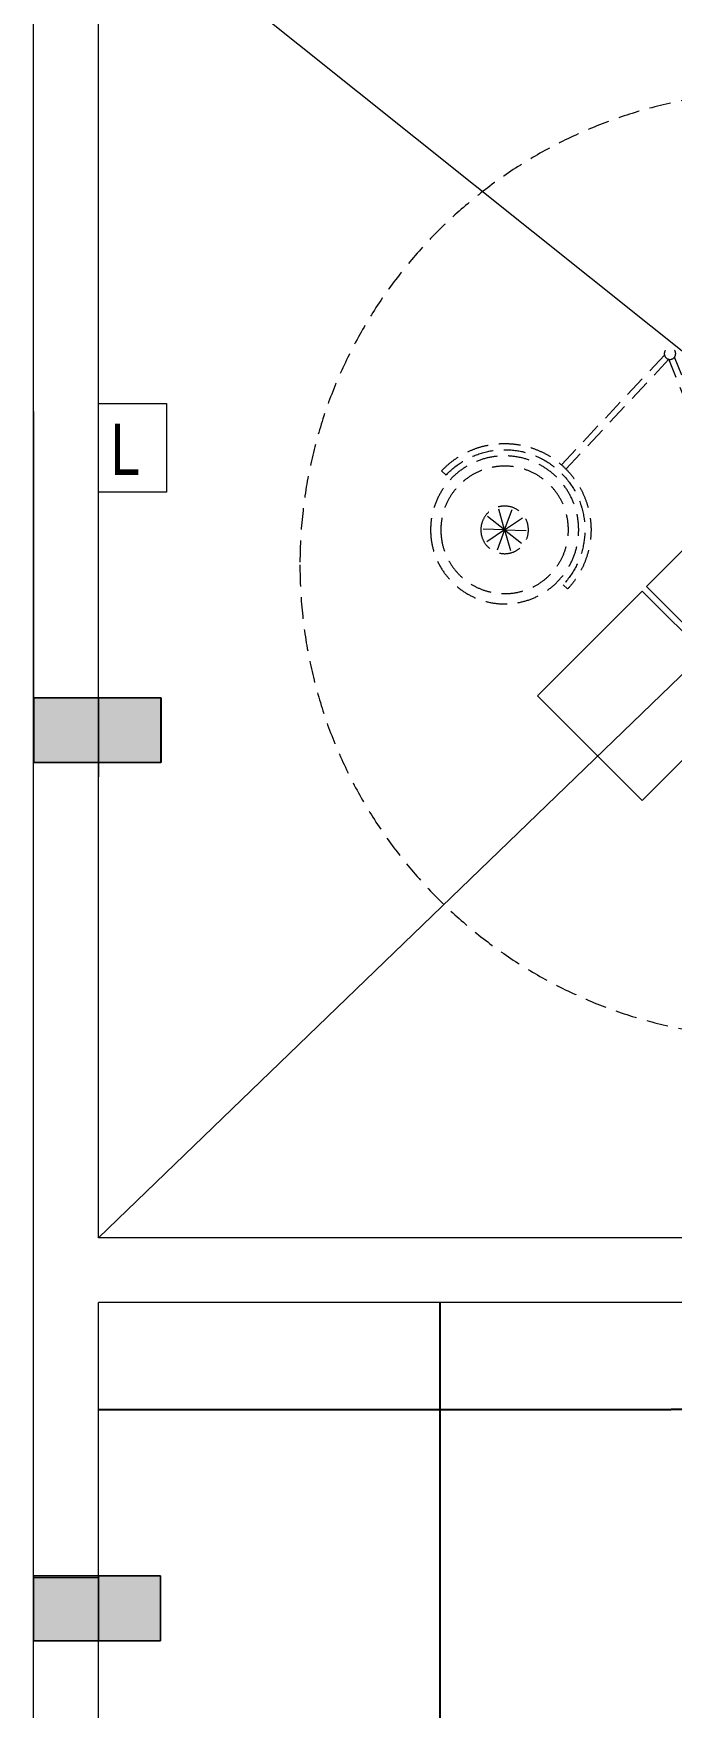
# Model space of a CAD drawing. Header units: metres. Extents: x 191982 to 427160, y -8904 to 80370.
# Drawn here: x 295843 to 298108, y 51294 to 57235 of the extents above; entities that cross this region are included whole.
import ezdxf

# ---------------------------------------------------------------- set-up
doc = ezdxf.new("R2010")
doc.units = ezdxf.units.M
doc.header["$LTSCALE"] = 700
doc.header["$MEASUREMENT"] = 0
doc.header["$PDMODE"] = 32
doc.linetypes.add('ACAD_ISO03W100', pattern=[30, 12, -18])
doc.linetypes.add('HIDDEN2', pattern=[0.1875, 0.125, -0.0625])
doc.layers.get('0').update_dxf_attribs({"lineweight": 9})
doc.layers.get('Defpoints').update_dxf_attribs({"lineweight": 9})
for name, color, linetype, lineweight in [('elevations', 22, 'Continuous', 9), ('EQUIPMENT', 7, 'Continuous', 9), ('fur1', 7, 'Continuous', 9), ('NEW PLANS', 7, 'Continuous', 9)]:
    doc.layers.add(name, color=color, linetype=linetype, lineweight=lineweight)
doc.styles.get("Standard").update_dxf_attribs({"font": 'swisscl.ttf'})
doc.dimstyles.get("Standard").update_dxf_attribs({"dimtxt": 0.23, "dimasz": 0.23, "dimexe": 0.05, "dimexo": 0.05, "dimgap": 0.06, "dimtad": 0, "dimzin": 0, "dimdsep": 46, "dimtxsty": 'Standard', "dimcen": 0, "dimse1": 1, "dimse2": 1, "dimadec": 0, "dimazin": 0, "dimtfac": 1, "dimtofl": 0, "dimtmove": 2, "dimatfit": 0, "dimfxl": 0.18, "dimtolj": 1, "dimtzin": 0, "dimarcsym": 0})

# ---------------------------------------------------------------- blocks, each defined once
blk = doc.blocks.new('*D297')
at = {"layer": 'Defpoints', "color": 0, "transparency": 16777216}
for p in [(300133, 52355.1), (296073, 52284.3), (300133, 52284.3)]:
    blk.add_point(p, dxfattribs=at)
at = {"layer": 'elevations', "color": 0, "lineweight": -2, "transparency": 16777216}
for p, q in [((296073.2, 52355.1), (298102.4, 52355.1)), ((300132.7, 52355.1), (298103.5, 52355.1))]:
    blk.add_line(p, q, dxfattribs=at)
at = {"layer": 'elevations', "color": 0, "transparency": 16777216}
for points in [[(296073.2, 52355.1), (296073.2, 52355), (296073, 52355.1)], [(300132.7, 52355.1), (300132.7, 52355), (300133, 52355.1)]]:
    blk.add_solid(points, dxfattribs=at)
at = {"layer": 'elevations', "color": 0, "transparency": 16777216, "insert": (298103, 52355.1), "char_height": 0.23, "attachment_point": 5}
blk.add_mtext('\\A1;4060.00', dxfattribs=at)
blk = doc.blocks.new('*D265')
at = {"layer": 'Defpoints', "color": 0, "transparency": 16777216}
for p in [(296409.1, 52734.1), (297282.8, 52734.1), (296409.1, 48534.1)]:
    blk.add_point(p, dxfattribs=at)
at = {"layer": 'elevations', "color": 0, "lineweight": -2, "transparency": 16777216}
for p, q in [((297282.8, 52733.9), (297282.8, 50634.6)), ((297282.8, 48534.4), (297282.8, 50633.6))]:
    blk.add_line(p, q, dxfattribs=at)
at = {"layer": 'elevations', "color": 0, "transparency": 16777216}
for points in [[(297282.7, 52733.9), (297282.8, 52733.9), (297282.8, 52734.1)], [(297282.7, 48534.4), (297282.8, 48534.4), (297282.8, 48534.1)]]:
    blk.add_solid(points, dxfattribs=at)
at = {"layer": 'elevations', "color": 0, "transparency": 16777216, "insert": (297282.8, 50634.1), "char_height": 0.23, "attachment_point": 5, "rotation": 90}
blk.add_mtext('\\A1;4200.00', dxfattribs=at)
blk = doc.blocks.new('SurgBedMet2')
at = {"layer": 'EQUIPMENT', "linetype": 'HIDDEN2'}
for p, q in [((-868.9, 791.4), (-887.3, 886.1)), ((-868.9, 791.4), (-939.5, 857.2)), ((-868.9, 791.4), (-828.1, 878.8)), ((-868.9, 791.4), (-784.5, 838.1)), ((-868.9, 791.4), (-964.7, 803.1)), ((-868.9, 791.4), (-953.3, 744.6)), ((-868.9, 791.4), (-909.7, 703.9)), ((-868.9, 791.4), (-798.3, 725.5)), ((-868.9, 791.4), (-850.5, 696.6)), ((-868.9, 791.4), (-773.1, 779.6)), ((-912.1, -167.5), (-892.6, 442.2)), ((-887.1, -168.3), (-867.6, 441.4)), ((-211.5, 121), (-887.2, -168.2)), ((-201.6, 98), (-877.4, -191.2)), ((37.7, -23.9), (201, -740.6)), ((62.1, -18.4), (225.3, -735.1)), ((990.8, -156.2), (979.1, -60.5)), ((990.8, -156.2), (925, -85.7)), ((990.8, -156.2), (1037.6, -71.8)), ((990.8, -156.2), (1078.3, -115.5)), ((990.8, -156.2), (896.1, -137.8)), ((990.8, -156.2), (903.4, -197)), ((990.8, -156.2), (944.1, -240.6)), ((990.8, -156.2), (1002.6, -252)), ((990.8, -156.2), (1056.7, -226.8)), ((990.8, -156.2), (1085.6, -174.7)), ((225.2, -735), (706.9, -360.9)), ((240.5, -754.8), (722.3, -380.6))]:
    blk.add_line(p, q, dxfattribs=at)
at = {"layer": 'EQUIPMENT'}
for p, q in [((300, 572.9), (-300, 572.9)), ((300, 547.9), (-300, 547.9)), ((300, 168.3), (-300, 168.3)), ((300, 71.9), (-300, 71.9)), ((300, -547.9), (-300, -547.9)), ((300, -572.9), (-300, -572.9))]:
    blk.add_line(p, q, dxfattribs=at)
for points in [[(-300, 572.9), (-300, 1172.9), (300, 1172.9), (300, 572.9)], [(-300, -547.9), (-300, 547.9)], [(300, 547.9), (300, -547.9)], [(300, -572.9), (300, -777.1), (-300, -777.1), (-300, -572.9)], [(-15.8, -719.6), (-16.5, -716), (-16.5, -712.9), (-15.9, -710.4), (-14.9, -708.3), (-13.6, -706.5), (-12, -705.1), (-10.3, -703.9), (-8.5, -703), (-6.7, -702.2), (-5, -701.5), (-3.2, -700.9), (-1.4, -700.5), (0.5, -700.1), (2.5, -699.9), (4.7, -699.8), (7, -699.7), (9.5, -699.8), (12.2, -699.9), (15.1, -700.2), (18.1, -700.5), (21.2, -701), (24.3, -701.6), (27.5, -702.3), (30.8, -703.2), (34, -704.2), (37.2, -705.4), (40.3, -706.7), (43.2, -708.1), (46, -709.5), (48.5, -711), (50.8, -712.5), (52.8, -714), (54.4, -715.4), (55.7, -716.9), (56.8, -718.4), (57.7, -720.1), (58.5, -722), (59.2, -724.1), (60.1, -726.6), (61, -729.5), (62, -732.7), (63.2, -736.3), (64.4, -740.2), (65.8, -744.1), (67.1, -748), (68.4, -751.7), (69.7, -755.2), (70.9, -758.3), (72, -761), (72.9, -763.3), (73.9, -765.1), (74.8, -766.7), (75.8, -768), (76.8, -769.1), (77.9, -770), (79.1, -770.8), (80.5, -771.6), (82.1, -772.6), (84.1, -773.7), (86.5, -775.3), (89.4, -777.4), (92.8, -780.2), (97, -783.9), (101.9, -788.5), (107.7, -794.2), (114.1, -800.8), (121, -808.2), (128.2, -816.1), (135.5, -824.3), (142.7, -832.6), (149.7, -840.8), (156.3, -848.8), (162.3, -856.3), (167.8, -863.4), (173, -870.2), (177.8, -876.7), (182.4, -883), (186.9, -889.2), (191.4, -895.3), (196, -901.4), (200.8, -907.5), (205.7, -913.7), (210.6, -919.8), (215.4, -925.7), (220.1, -931.4), (224.5, -936.7), (228.6, -941.7), (232.2, -946.2), (235.4, -950.1), (238, -953.6), (240.2, -956.8), (242, -959.7), (243.4, -962.6), (244.4, -965.6), (245.2, -968.6), (245.6, -972), (245.8, -975.8), (245.8, -979.8), (245.7, -984.2), (245.5, -988.8), (245.2, -993.6), (244.8, -998.4), (244.5, -1003.3), (244.3, -1008.2), (244.2, -1013), (244.2, -1017.8), (244.2, -1022.4), (244.3, -1027.1), (244.4, -1031.7), (244.4, -1036.4), (244.4, -1041), (244.3, -1045.7), (244.1, -1050.4), (243.7, -1055.3), (243.2, -1060.3), (242.6, -1065.8), (241.8, -1071.6), (240.8, -1078), (239.6, -1084.9), (238.3, -1092.6), (236.7, -1101.1), (235, -1110.2), (233.1, -1119.9), (231.1, -1130.1), (228.9, -1140.5), (226.6, -1151.1), (224.3, -1161.8), (221.9, -1172.3), (219.4, -1182.7), (216.9, -1192.9), (214.2, -1202.9), (211.2, -1212.6), (208, -1222), (204.4, -1231.2), (200.4, -1240), (196, -1248.6), (191.1, -1256.8), (185.6, -1264.7), (179.7, -1272.2), (173.3, -1279.3), (166.6, -1286), (159.5, -1292.3), (152, -1298), (144.2, -1303.3), (136.2, -1308.1), (127.9, -1312.3), (119.4, -1316.1), (110.8, -1319.5), (102.2, -1322.5), (93.6, -1325.2), (85, -1327.5), (76.5, -1329.6), (68.1, -1331.4), (59.9, -1333), (51.8, -1334.4), (43.6, -1335.6), (35.5, -1336.7), (27.3, -1337.6), (19, -1338.4), (10.5, -1339.1), (1.8, -1339.7), (-7, -1340.2), (-15.9, -1340.6), (-24.9, -1341), (-33.9, -1341.3), (-42.8, -1341.5), (-51.6, -1341.6), (-60.3, -1341.6), (-68.8, -1341.6), (-77.1, -1341.5), (-85.2, -1341.3), (-93.3, -1341), (-101.3, -1340.6), (-109.2, -1340.2), (-117.1, -1339.7), (-125, -1339.1), (-132.9, -1338.4), (-140.8, -1337.6), (-148.5, -1336.8), (-156, -1336), (-163, -1335.1), (-169.7, -1334.3), (-175.7, -1333.4), (-181.1, -1332.6), (-185.7, -1331.8), (-189.7, -1331), (-193, -1330.2), (-195.9, -1329.4), (-198.2, -1328.5), (-200.3, -1327.6), (-202, -1326.5), (-203.5, -1325.3), (-204.9, -1323.9), (-206.2, -1322.4), (-207.3, -1320.7), (-208.4, -1318.9), (-209.3, -1317), (-210.1, -1315), (-210.7, -1312.8), (-211.3, -1310.6), (-211.7, -1308.3), (-212.1, -1305.8), (-212.5, -1303.2), (-213, -1300.2), (-213.6, -1296.8), (-214.4, -1293.1), (-215.5, -1288.8), (-216.9, -1283.9), (-218.7, -1278.4), (-220.8, -1272.4), (-223.1, -1265.9), (-225.5, -1258.9), (-227.9, -1251.7), (-230.2, -1244.2), (-232.4, -1236.5), (-234.2, -1228.8), (-235.6, -1221), (-236.7, -1213.2), (-237.5, -1205.2), (-238, -1197), (-238.5, -1188.5), (-238.8, -1179.7), (-239, -1170.4), (-239.3, -1160.7), (-239.7, -1150.4), (-240.1, -1139.7), (-240.4, -1128.7), (-240.7, -1117.6), (-240.9, -1106.4), (-240.9, -1095.3), (-240.7, -1084.5), (-240.2, -1074.1), (-239.4, -1064.2), (-238.3, -1054.7), (-236.8, -1045.6), (-235.1, -1036.7), (-233, -1028.1), (-230.7, -1019.6), (-228, -1011.1), (-225.1, -1002.6), (-221.9, -994), (-218.4, -985.3), (-214.8, -976.6), (-210.9, -967.9), (-206.9, -959.3), (-202.8, -950.9), (-198.7, -942.6), (-194.5, -934.5), (-190.3, -926.8), (-186, -919.2), (-181.7, -911.8), (-177.4, -904.6), (-172.9, -897.4), (-168.3, -890.3), (-163.6, -883.2), (-158.7, -875.9), (-153.5, -868.7), (-148.2, -861.5), (-142.7, -854.7), (-136.9, -848.6), (-130.9, -843.4), (-124.7, -839.4), (-118.3, -836.8), (-111.6, -835.9)], [(-122, -833.3), (-119.9, -828.1), (-117.7, -822.2), (-115.2, -815.8), (-112.7, -809.2), (-110, -802.5), (-107.2, -795.9), (-104.5, -789.7), (-101.7, -784), (-99, -778.9), (-96.3, -774.4), (-93.7, -770.5), (-91.1, -767.1), (-88.6, -764), (-86.1, -761.2), (-83.7, -758.6), (-81.4, -756.2), (-79.2, -753.8), (-77, -751.4), (-74.9, -749.2), (-72.9, -747), (-70.9, -744.9), (-68.9, -742.9), (-67, -741.1), (-65, -739.4), (-63.1, -737.8), (-61.2, -736.5), (-59.3, -735.2), (-57.4, -734.2), (-55.6, -733.2), (-53.9, -732.4), (-52.3, -731.7), (-50.8, -731.2), (-49.4, -730.8), (-48.1, -730.5), (-46.9, -730.3), (-45.8, -730.2), (-44.7, -730.2), (-43.7, -730.3), (-42.7, -730.5), (-41.7, -730.8), (-40.8, -731.1), (-39.8, -731.6), (-38.9, -732.1), (-38, -732.6), (-37.2, -733.3), (-36.5, -734), (-35.8, -734.7), (-35.3, -735.5), (-34.8, -736.3), (-34.5, -737.2), (-34.4, -738), (-34.3, -738.8), (-34.5, -739.6), (-34.7, -740.3), (-35.1, -741), (-35.7, -741.5), (-36.4, -742), (-37.3, -742.3), (-38.2, -742.6), (-39.2, -742.8), (-40.2, -743), (-41.2, -743.2), (-42.2, -743.4), (-43, -743.7), (-43.8, -744.1), (-44.4, -744.5), (-45, -745), (-45.6, -745.6), (-46.1, -746.3), (-46.6, -747.1), (-47.2, -747.9), (-47.8, -748.9), (-48.5, -749.9), (-49.2, -750.9), (-50, -752.1), (-50.8, -753.2), (-51.7, -754.4), (-52.6, -755.6), (-53.4, -756.8), (-54.2, -757.9), (-55, -759), (-55.8, -760.1), (-56.5, -761.1), (-57.1, -762.1), (-57.7, -762.9), (-58.2, -763.8), (-58.6, -764.5), (-59, -765.2), (-59.3, -765.8), (-59.5, -766.4), (-59.7, -766.9), (-59.9, -767.5), (-60, -768.1), (-60.2, -768.7), (-60.4, -769.5), (-60.7, -770.4), (-61.1, -771.4), (-61.4, -772.6), (-61.8, -773.7), (-62.1, -774.8), (-62.2, -775.8), (-62.1, -776.6), (-61.8, -777.1), (-61.1, -777.3), (-60.2, -777.1), (-58.9, -776.6), (-57.4, -775.7), (-55.7, -774.7), (-53.9, -773.5), (-52.1, -772.2), (-50.3, -770.9), (-48.6, -769.5), (-47.1, -768.3), (-45.7, -767.1), (-44.4, -766), (-43.2, -765.1), (-42, -764.2), (-40.9, -763.4), (-39.8, -762.8), (-38.7, -762.2), (-37.6, -761.8), (-36.4, -761.5), (-35.2, -761.3), (-34.1, -761.3), (-33, -761.4), (-31.9, -761.7), (-30.9, -762.1), (-30.1, -762.6), (-29.3, -763.4), (-28.7, -764.2), (-28.2, -765.2), (-27.8, -766.3), (-27.6, -767.5), (-27.4, -768.7), (-27.4, -770), (-27.5, -771.3), (-27.7, -772.6), (-28, -773.8), (-28.5, -775.1), (-28.9, -776.3), (-29.5, -777.5), (-30.1, -778.7), (-30.7, -779.7), (-31.4, -780.7), (-32, -781.7), (-32.7, -782.6), (-33.4, -783.4), (-34.1, -784.3), (-34.9, -785.2), (-35.8, -786.2), (-36.8, -787.3), (-37.8, -788.5), (-39, -789.9), (-40.3, -791.4), (-41.7, -793.1), (-43.1, -794.9), (-44.6, -796.9), (-46.1, -799), (-47.6, -801.2), (-49.1, -803.6), (-50.5, -806), (-51.9, -808.6), (-53.3, -811.2), (-54.6, -813.9), (-55.8, -816.5), (-57.1, -819), (-58.3, -821.5), (-59.4, -823.8), (-60.5, -826), (-61.7, -828), (-62.9, -830), (-64.2, -831.8), (-65.6, -833.5), (-67.3, -835.1), (-69.2, -836.7), (-71.5, -838.2), (-74.1, -839.8), (-77, -841.4), (-80.2, -843.1), (-83.6, -845.1), (-87.2, -847.3), (-91, -849.9), (-94.8, -853), (-98.7, -856.6)], [(153, -993.5), (150.4, -987.6), (147.3, -980.5), (143.7, -972.4), (139.9, -963.8), (135.8, -954.7), (131.5, -945.5), (127.2, -936.3), (123, -927.6), (118.9, -919.3), (114.9, -911.5), (111.1, -904.2), (107.5, -897.1), (104, -890.2), (100.6, -883.4), (97.3, -876.5), (94.2, -869.5), (91.2, -862.3), (88.3, -854.9), (85.5, -847.6), (82.9, -840.4), (80.4, -833.4), (78.1, -826.8), (75.9, -820.7), (73.9, -815.2), (72, -810.4), (70.3, -806.2), (68.7, -802.7), (67.1, -799.7), (65.6, -797.2), (64.1, -795.1), (62.5, -793.4), (61, -791.9), (59.3, -790.8), (57.6, -789.8), (55.8, -789), (54, -788.4), (52.2, -787.9), (50.3, -787.5), (48.5, -787.1), (46.7, -786.8), (45, -786.4), (43.2, -786.1), (41.5, -785.8), (39.9, -785.5), (38.2, -785.2), (36.6, -784.8), (35, -784.5), (33.3, -784.2), (31.7, -783.9), (30.1, -783.5), (28.5, -783.1), (26.9, -782.7), (25.4, -782.3), (23.8, -781.7), (22.3, -781.1), (20.8, -780.3), (19.4, -779.4), (18, -778.5), (16.7, -777.4), (15.4, -776.2), (14.3, -774.9), (13.2, -773.5), (12.2, -772), (11.3, -770.4), (10.6, -768.7), (9.9, -767), (9.4, -765.3), (8.9, -763.6), (8.4, -761.8), (7.9, -760.2), (7.5, -758.6), (7, -757), (6.5, -755.6), (6, -754.4), (5.3, -753.2), (4.6, -752), (3.8, -751), (2.8, -750), (1.8, -749), (0.6, -748), (-0.8, -747), (-2.3, -746), (-3.9, -745), (-5.5, -744), (-7.2, -742.9), (-8.9, -741.8), (-10.4, -740.6), (-12, -739.4), (-13.4, -738.1), (-14.6, -736.7), (-15.7, -735.2), (-16.7, -733.8), (-17.4, -732.3), (-18, -730.9), (-18.3, -729.5), (-18.4, -728.2), (-18.3, -726.9), (-17.9, -725.8), (-17.2, -724.8), (-16.2, -724), (-14.9, -723.5), (-13.2, -723.2), (-11.2, -723.1), (-8.7, -723.4), (-5.9, -724.1), (-2.6, -725), (0.9, -726.2), (4.6, -727.5), (8.5, -728.8), (12.5, -730.2), (16.5, -731.4), (20.4, -732.5)], [(-93.5, -848.8), (-95.4, -864.7), (-97.1, -877.9), (-98.8, -888.7), (-100.3, -897.4), (-101.7, -904.4), (-103.1, -910.2), (-104.3, -915.1), (-105.4, -919.5), (-106.4, -923.6), (-107.3, -927.5), (-108.2, -931.4), (-109, -935), (-109.8, -938.5), (-110.7, -941.9), (-111.6, -945.2), (-112.5, -948.3), (-113.5, -951.3), (-114.6, -954.2), (-115.7, -957.1), (-116.9, -959.8), (-118, -962.5), (-119.2, -965.1), (-120.4, -967.7), (-121.6, -970.3), (-122.7, -972.9), (-123.7, -975.5), (-124.8, -978), (-125.8, -980.6), (-126.8, -983.2), (-127.8, -985.8), (-128.8, -988.4), (-129.7, -991), (-130.7, -993.6), (-131.8, -996.2), (-133.1, -998.8), (-134.7, -1001.6), (-136.7, -1004.5), (-139.1, -1007.5), (-142.2, -1010.6), (-145.9, -1014), (-150.4, -1017.6), (-155.6, -1021.3), (-161.5, -1025.1), (-167.9, -1028.9), (-174.7, -1032.6), (-181.9, -1036.2), (-189.4, -1039.6), (-197.1, -1042.7)], [(-140.1, -1011.6), (-139.1, -1021.6), (-137.9, -1030.1), (-136.7, -1037.4), (-135.5, -1043.7), (-134.2, -1049.2), (-132.9, -1054.1), (-131.6, -1058.5), (-130.4, -1062.7), (-129.2, -1066.8), (-128.1, -1070.8), (-127.1, -1074.6), (-126.1, -1078.4), (-125.2, -1081.9), (-124.5, -1085.2), (-123.8, -1088.3), (-123.3, -1091.1), (-122.8, -1093.7), (-122.4, -1096), (-122, -1098.4), (-121.5, -1100.9), (-120.8, -1103.7), (-119.8, -1106.9), (-118.5, -1110.6), (-116.8, -1115)], [(105.8, -1265), (98.9, -1247.3), (93.7, -1230.9), (89.8, -1215.9), (87.2, -1202.1), (85.6, -1189.5), (84.8, -1177.9), (84.6, -1167.3), (84.9, -1157.7), (85.4, -1148.9), (86.2, -1140.8), (87.2, -1133.3), (88.5, -1126.2), (90.2, -1119.5), (92.2, -1113), (94.5, -1106.5), (97.2, -1100), (100.3, -1093.2), (103.7, -1086.3), (107.4, -1079.2), (111.2, -1072), (115, -1064.6), (118.9, -1057.1), (122.6, -1049.5), (126.1, -1041.8), (129.4, -1034), (132.5, -1026.3), (135.7, -1018.9), (139.1, -1011.8), (142.9, -1005.2), (147.1, -999.3), (152.1, -994.2), (157.8, -990.1), (164.5, -987.1), (172, -985.3), (180.2, -984.7), (188.9, -985.4), (197.8, -987.3), (206.9, -990.6), (216, -995.2), (224.9, -1001.3)], [(-191.9, -1301.1), (-177.8, -1253.3), (-164.6, -1213.8), (-152.1, -1181.8), (-140.3, -1156.2), (-129, -1136), (-118.2, -1120.4), (-107.7, -1108.3), (-97.4, -1098.9), (-87.2, -1091.2), (-77.2, -1084.9), (-67.2, -1079.9), (-57.2, -1075.9), (-47.1, -1072.7), (-37, -1070.1), (-26.8, -1067.9), (-16.5, -1065.9), (-5.9, -1064), (5.4, -1062.3), (17.8, -1060.8), (31.8, -1059.8), (47.9, -1059.4), (66.6, -1059.7), (88.3, -1061), (113.6, -1063.3)], [(33.3, -1262.4), (29, -1245.5), (23.8, -1230), (17.8, -1215.7), (11.1, -1202.8), (3.9, -1191.3), (-3.8, -1181.3), (-11.8, -1172.8), (-20.2, -1165.9), (-28.6, -1160.5), (-37.2, -1156.8), (-45.8, -1154.5), (-54.2, -1153.8), (-62.6, -1154.4), (-70.6, -1156.5), (-78.4, -1159.9), (-85.7, -1164.6), (-92.6, -1170.5), (-98.9, -1177.5), (-104.5, -1185.4), (-109.3, -1193.9), (-113.3, -1203), (-116.3, -1212.4), (-118.2, -1221.9), (-119, -1231.4), (-118.5, -1240.6), (-117, -1249.5), (-114.6, -1258.1), (-111.4, -1266.1), (-107.7, -1273.7), (-103.6, -1280.7), (-99.2, -1287), (-94.8, -1292.5), (-90.5, -1297.3), (-86.1, -1301.3), (-81.7, -1304.7), (-76.9, -1307.4), (-71.8, -1309.5), (-66.2, -1311.2), (-60, -1312.4), (-52.9, -1313.2), (-45.1, -1313.7), (-36.6, -1313.9), (-27.7, -1313.7), (-18.6, -1313.3), (-9.6, -1312.5), (-0.8, -1311.5), (7.4, -1310.1), (14.8, -1308.5), (21.3, -1306.5), (26.8, -1304.3), (31.5, -1301.8), (35.6, -1298.9), (38.9, -1295.7), (41.8, -1292.2), (44.2, -1288.2), (46.3, -1283.9), (48.1, -1279.2), (49.7, -1274.1), (51, -1268.6), (52.1, -1262.8), (52.9, -1256.7), (53.4, -1250.2), (53.6, -1243.5), (53.6, -1236.5), (53.3, -1229.3), (52.8, -1222), (52, -1214.6), (51.1, -1207.3), (50, -1200.3), (48.8, -1193.5), (47.6, -1187.2), (46.3, -1181.4), (45, -1176.2), (43.6, -1171.5), (42.2, -1167.2), (40.6, -1163.2), (38.8, -1159.4), (36.7, -1155.5), (34.3, -1151.6), (31.6, -1147.3), (28.5, -1142.8), (25, -1138.1), (21.1, -1133.4), (16.9, -1128.8), (12.3, -1124.5), (7.4, -1120.6), (2.2, -1117.4), (-3.3, -1115), (-9.1, -1113.6), (-15.1, -1113.3), (-21, -1114.4), (-26.9, -1117), (-32.6, -1121.2), (-37.9, -1127.4), (-42.7, -1135.6), (-46.9, -1146.1)]]:
    blk.add_lwpolyline(points, dxfattribs=at)
at = {"layer": 'EQUIPMENT', "linetype": 'HIDDEN2'}
for points in [[(-1218.7, 802.5, 1), (-519.1, 780.2), (-544.1, 781, -1), (-1193.8, 801.7)], [(1205.5, -432.7, -1), (776.2, 120.2), (791.5, 100.4, 1), (1190.2, -412.9)]]:
    blk.add_lwpolyline(points, format="xyb", close=True, dxfattribs=at)
for centre, radius in [((0, 122.9), 1916.4), ((-868.9, 791.4), 300), ((-868.9, 791.4), 258.4), ((-868.9, 791.4), 96.5), ((0, 197.9), 225), ((990.8, -156.2), 300), ((990.8, -156.2), 258.4), ((990.8, -156.2), 96.5), ((-900.2, -187.3), 23.1)]:
    blk.add_circle(centre, radius, dxfattribs=at)
at = {"layer": 'EQUIPMENT', "linetype": 'ACAD_ISO03W100', "ltscale": 0.06}
blk.add_circle((217.5, -756.8), 23.1, dxfattribs=at)
at = {"layer": 'EQUIPMENT', "insert": (-213.5, -630.1), "char_height": 80, "width": 7225, "attachment_point": 1}
blk.add_mtext('{\\fARIAL|b0|i0|c0|p34;H E A D }', dxfattribs=at)

msp = doc.modelspace()

# ---------------------------------------------------------------- hatches: boundary and pattern name
at = {"layer": 'NEW PLANS'}
for points in [[(296074.476, 54879.132), (296074.476, 54649.132), (295844.476, 54649.132), (295844.476, 54879.132)], [(296074.476, 54649.132), (296074.476, 54879.132), (295844.476, 54879.132), (295844.476, 54649.132)], [(296074.476, 54879.132), (296074.476, 54649.132), (295844.476, 54649.132), (295844.476, 54879.132)], [(296074.476, 54649.132), (296074.476, 54879.132), (295844.476, 54879.132), (295844.476, 54649.132)], [(296064.476, 54649.132), (295844.476, 54649.132), (295844.476, 54879.132), (296064.476, 54879.132)], [(296064.476, 54649.132), (295844.476, 54649.132), (295844.476, 54879.132), (296064.476, 54879.132)], [(296074.476, 54879.132), (296074.476, 54649.132), (295844.476, 54649.132), (295844.476, 54879.132)], [(296074.476, 54879.132), (296074.476, 54649.132), (295844.476, 54649.132), (295844.476, 54879.132)], [(296074.476, 54879.132), (296074.476, 54649.132), (295844.476, 54649.132), (295844.476, 54879.132)], [(296074.476, 54879.132), (296074.476, 54649.132), (295844.476, 54649.132), (295844.476, 54879.132)], [(296064.476, 54879.132), (295844.476, 54879.132), (295844.476, 54649.132), (296064.476, 54649.132)], [(296064.476, 54879.132), (295844.476, 54879.132), (295844.476, 54649.132), (296064.476, 54649.132)], [(296074.476, 54879.132), (296074.476, 54649.132), (295844.476, 54649.132), (295844.476, 54879.132)], [(296074.476, 54879.132), (296074.476, 54649.132), (295844.476, 54649.132), (295844.476, 54879.132)], [(296074.476, 54879.132), (296074.476, 54649.132), (295844.476, 54649.132), (295844.476, 54879.132)], [(296064.476, 54879.132), (295844.476, 54879.132), (295844.476, 54649.132), (296064.476, 54649.132)], [(296064.476, 54879.132), (295844.476, 54879.132), (295844.476, 54649.132), (296064.476, 54649.132)], [(296074.476, 54879.132), (296074.476, 54649.132), (295844.476, 54649.132), (295844.476, 54879.132)], [(296074.476, 54879.132), (296074.476, 54649.132), (295844.476, 54649.132), (295844.476, 54879.132)], [(296064.476, 54879.132), (295844.476, 54879.132), (295844.476, 54649.132), (296064.476, 54649.132)], [(296064.476, 54879.132), (295844.476, 54879.132), (295844.476, 54649.132), (296064.476, 54649.132)], [(296064.476, 54649.132), (296064.476, 54879.132), (296294.476, 54879.132), (296294.476, 54649.132)], [(296064.476, 54649.132), (296064.476, 54879.132), (296294.476, 54879.132), (296294.476, 54649.132)], [(296064.476, 54879.132), (296064.476, 54649.132), (296294.476, 54649.132), (296294.476, 54879.132)], [(296064.476, 54879.132), (296064.476, 54649.132), (296294.476, 54649.132), (296294.476, 54879.132)], [(296064.476, 54879.132), (296064.476, 54649.132), (296294.476, 54649.132), (296294.476, 54879.132)], [(296064.476, 54879.132), (296064.476, 54649.132), (296294.476, 54649.132), (296294.476, 54879.132)], [(296064.476, 54879.132), (296064.476, 54649.132), (296294.476, 54649.132), (296294.476, 54879.132)], [(296064.476, 54879.132), (296064.476, 54649.132), (296294.476, 54649.132), (296294.476, 54879.132)], [(296294.476, 54879.132), (296294.476, 54649.132), (296074.476, 54649.132), (296074.476, 54879.132)], [(296074.476, 54649.132), (296294.476, 54649.132), (296294.476, 54879.132), (296074.476, 54879.132)], [(296294.476, 54879.132), (296294.476, 54649.132), (296074.476, 54649.132), (296074.476, 54879.132)], [(296294.476, 54649.132), (296294.476, 54879.132), (296074.476, 54879.132), (296074.476, 54649.132)], [(296294.476, 54879.132), (296294.476, 54649.132), (296074.476, 54649.132), (296074.476, 54879.132)], [(296294.476, 54879.132), (296294.476, 54649.132), (296074.476, 54649.132), (296074.476, 54879.132)], [(296294.476, 54879.132), (296294.476, 54649.132), (296074.476, 54649.132), (296074.476, 54879.132)], [(296294.476, 54879.132), (296294.476, 54649.132), (296074.476, 54649.132), (296074.476, 54879.132)], [(296294.476, 54879.132), (296294.476, 54649.132), (296074.476, 54649.132), (296074.476, 54879.132)], [(296294.476, 54879.132), (296294.476, 54649.132), (296074.476, 54649.132), (296074.476, 54879.132)], [(296294.476, 54879.132), (296294.476, 54649.132), (296074.476, 54649.132), (296074.476, 54879.132)], [(296294.476, 54879.132), (296294.476, 54649.132), (296074.476, 54649.132), (296074.476, 54879.132)], [(296294.476, 54879.132), (296294.476, 54649.132), (296074.476, 54649.132), (296074.476, 54879.132)], [(296072.955, 51764.132), (296072.955, 51534.132), (295842.955, 51534.132), (295842.955, 51764.132)], [(296072.955, 51534.132), (296072.955, 51764.132), (295842.955, 51764.132), (295842.955, 51534.132)], [(296072.955, 51764.132), (296072.955, 51534.132), (295842.955, 51534.132), (295842.955, 51764.132)], [(296072.955, 51534.132), (296072.955, 51764.132), (295842.955, 51764.132), (295842.955, 51534.132)], [(296062.955, 51534.132), (295842.955, 51534.132), (295842.955, 51764.132), (296062.955, 51764.132)], [(296062.955, 51534.132), (295842.955, 51534.132), (295842.955, 51764.132), (296062.955, 51764.132)], [(296072.955, 51764.132), (296072.955, 51534.132), (295842.955, 51534.132), (295842.955, 51764.132)], [(296072.955, 51764.132), (296072.955, 51534.132), (295842.955, 51534.132), (295842.955, 51764.132)], [(296072.955, 51764.132), (296072.955, 51534.132), (295842.955, 51534.132), (295842.955, 51764.132)], [(296072.955, 51764.132), (296072.955, 51534.132), (295842.955, 51534.132), (295842.955, 51764.132)], [(296062.955, 51764.132), (295842.955, 51764.132), (295842.955, 51534.132), (296062.955, 51534.132)], [(296062.955, 51764.132), (295842.955, 51764.132), (295842.955, 51534.132), (296062.955, 51534.132)], [(296072.955, 51764.132), (296072.955, 51534.132), (295842.955, 51534.132), (295842.955, 51764.132)], [(296072.955, 51764.132), (296072.955, 51534.132), (295842.955, 51534.132), (295842.955, 51764.132)], [(296062.955, 51764.132), (295842.955, 51764.132), (295842.955, 51534.132), (296062.955, 51534.132)], [(296062.955, 51764.132), (295842.955, 51764.132), (295842.955, 51534.132), (296062.955, 51534.132)], [(296072.955, 51764.132), (296072.955, 51534.132), (295842.955, 51534.132), (295842.955, 51764.132)], [(296072.955, 51764.132), (296072.955, 51534.132), (295842.955, 51534.132), (295842.955, 51764.132)], [(296072.955, 51764.132), (296072.955, 51534.132), (295842.955, 51534.132), (295842.955, 51764.132)], [(296072.955, 51764.132), (296072.955, 51534.132), (295842.955, 51534.132), (295842.955, 51764.132)], [(296062.955, 51764.132), (295842.955, 51764.132), (295842.955, 51534.132), (296062.955, 51534.132)], [(296062.955, 51764.132), (295842.955, 51764.132), (295842.955, 51534.132), (296062.955, 51534.132)], [(296062.955, 51534.132), (296062.955, 51764.132), (296292.955, 51764.132), (296292.955, 51534.132)], [(296062.955, 51534.132), (296062.955, 51764.132), (296292.955, 51764.132), (296292.955, 51534.132)], [(296062.955, 51764.132), (296062.955, 51534.132), (296292.955, 51534.132), (296292.955, 51764.132)], [(296062.955, 51764.132), (296062.955, 51534.132), (296292.955, 51534.132), (296292.955, 51764.132)], [(296062.955, 51764.132), (296062.955, 51534.132), (296292.955, 51534.132), (296292.955, 51764.132)], [(296062.955, 51764.132), (296062.955, 51534.132), (296292.955, 51534.132), (296292.955, 51764.132)], [(296062.955, 51764.132), (296062.955, 51534.132), (296292.955, 51534.132), (296292.955, 51764.132)], [(296062.955, 51764.132), (296062.955, 51534.132), (296292.955, 51534.132), (296292.955, 51764.132)], [(296292.955, 51764.132), (296292.955, 51534.132), (296072.955, 51534.132), (296072.955, 51764.132)], [(296072.955, 51534.132), (296292.955, 51534.132), (296292.955, 51764.132), (296072.955, 51764.132)], [(296292.955, 51764.132), (296292.955, 51534.132), (296072.955, 51534.132), (296072.955, 51764.132)], [(296292.955, 51534.132), (296292.955, 51764.132), (296072.955, 51764.132), (296072.955, 51534.132)], [(296292.955, 51764.132), (296292.955, 51534.132), (296072.955, 51534.132), (296072.955, 51764.132)], [(296292.955, 51764.132), (296292.955, 51534.132), (296072.955, 51534.132), (296072.955, 51764.132)], [(296292.955, 51764.132), (296292.955, 51534.132), (296072.955, 51534.132), (296072.955, 51764.132)], [(296292.955, 51764.132), (296292.955, 51534.132), (296072.955, 51534.132), (296072.955, 51764.132)], [(296292.955, 51764.132), (296292.955, 51534.132), (296072.955, 51534.132), (296072.955, 51764.132)], [(296292.955, 51764.132), (296292.955, 51534.132), (296072.955, 51534.132), (296072.955, 51764.132)], [(296292.955, 51764.132), (296292.955, 51534.132), (296072.955, 51534.132), (296072.955, 51764.132)], [(296292.955, 51764.132), (296292.955, 51534.132), (296072.955, 51534.132), (296072.955, 51764.132)], [(296292.955, 51764.132), (296292.955, 51534.132), (296072.955, 51534.132), (296072.955, 51764.132)], [(296292.955, 51764.132), (296292.955, 51534.132), (296072.955, 51534.132), (296072.955, 51764.132)]]:
    msp.add_hatch(color=256, dxfattribs=at).paths.add_polyline_path(points)

# ---------------------------------------------------------------- linework, layer by layer
for p, q in [((296072.955, 57764.132), (302072.955, 52964.132)), ((296072.955, 52964.132), (300109.99, 56861.827))]:
    msp.add_line(p, q)
msp.add_lwpolyline([(296072.955, 55922.444), (296314.36, 55922.444), (296314.36, 55608.07), (296072.955, 55608.07)], close=True)
for p, q in [((296072.955, 52964.132), (296072.955, 61224.132)), ((295842.955, 50034.132), (295842.955, 57994.132)), ((295842.955, 55894.683), (295842.955, 54764.132)), ((295844.476, 54649.132), (295844.476, 54879.132)), ((296294.476, 54879.132), (295844.476, 54879.132)), ((296294.476, 54879.132), (295844.476, 54879.132)), ((296294.476, 54879.132), (295844.476, 54879.132)), ((296294.476, 54879.132), (295844.476, 54879.132)), ((296294.476, 54879.132), (295844.476, 54879.132)), ((296294.476, 54879.132), (295844.476, 54879.132)), ((296294.476, 54879.132), (295844.476, 54879.132)), ((296294.476, 54879.132), (295844.476, 54879.132)), ((295844.476, 54879.132), (295844.476, 54649.132)), ((295844.476, 54879.132), (295844.476, 54649.132)), ((296294.476, 54879.132), (295844.476, 54879.132)), ((296294.476, 54879.132), (295844.476, 54879.132)), ((296294.476, 54879.132), (295844.476, 54879.132)), ((296294.476, 54879.132), (295844.476, 54879.132)), ((296294.476, 54879.132), (295844.476, 54879.132)), ((296294.476, 54879.132), (295844.476, 54879.132)), ((296294.476, 54879.132), (295844.476, 54879.132)), ((296294.476, 54879.132), (295844.476, 54879.132)), ((296294.476, 54879.132), (295844.476, 54879.132)), ((296294.476, 54879.132), (295844.476, 54879.132)), ((296294.476, 54879.132), (295844.476, 54879.132)), ((296294.476, 54879.132), (295844.476, 54879.132)), ((296294.476, 54879.132), (295844.476, 54879.132)), ((296294.476, 54879.132), (295844.476, 54879.132)), ((295844.476, 54879.132), (296294.476, 54879.132)), ((296294.476, 54879.132), (295844.476, 54879.132)), ((296294.476, 54879.132), (295844.476, 54879.132)), ((295844.476, 54649.132), (295844.476, 54879.132)), ((295844.476, 54649.132), (295844.476, 54879.132)), ((296294.476, 54879.132), (295844.476, 54879.132)), ((296294.476, 54879.132), (295844.476, 54879.132)), ((296294.476, 54879.132), (295844.476, 54879.132)), ((296294.476, 54879.132), (295844.476, 54879.132)), ((296294.476, 54879.132), (295844.476, 54879.132)), ((296294.476, 54879.132), (295844.476, 54879.132)), ((296294.476, 54879.132), (295844.476, 54879.132)), ((296294.476, 54879.132), (295844.476, 54879.132)), ((296294.476, 54879.132), (295844.476, 54879.132)), ((295844.476, 54879.132), (296294.476, 54879.132)), ((296294.476, 54879.132), (295844.476, 54879.132)), ((296294.476, 54879.132), (295844.476, 54879.132)), ((295844.476, 54649.132), (295844.476, 54879.132)), ((295844.476, 54649.132), (295844.476, 54879.132)), ((296294.476, 54879.132), (295844.476, 54879.132)), ((296294.476, 54879.132), (295844.476, 54879.132)), ((296294.476, 54879.132), (295844.476, 54879.132)), ((296294.476, 54879.132), (295844.476, 54879.132)), ((295844.476, 54879.132), (296294.476, 54879.132)), ((296294.476, 54879.132), (295844.476, 54879.132)), ((296294.476, 54879.132), (295844.476, 54879.132)), ((295844.476, 54649.132), (295844.476, 54879.132)), ((295844.476, 54649.132), (295844.476, 54879.132)), ((296074.476, 54649.132), (296074.476, 54879.132)), ((296074.476, 54649.132), (296074.476, 54879.132)), ((296294.476, 54649.132), (296294.476, 54879.132)), ((296294.476, 54879.132), (296294.476, 54649.132)), ((296294.476, 54649.132), (296294.476, 54879.132)), ((296294.476, 54879.132), (296294.476, 54649.132)), ((296294.476, 54649.132), (296294.476, 54879.132)), ((296294.476, 54649.132), (296294.476, 54879.132)), ((296294.476, 54649.132), (296294.476, 54879.132)), ((296294.476, 54649.132), (296294.476, 54879.132)), ((296294.476, 54649.132), (296294.476, 54879.132)), ((296294.476, 54649.132), (296294.476, 54879.132)), ((296294.476, 54649.132), (296294.476, 54879.132)), ((296294.476, 54649.132), (296294.476, 54879.132)), ((296294.476, 54649.132), (296294.476, 54879.132)), ((296294.476, 54649.132), (295844.476, 54649.132)), ((296294.476, 54649.132), (295844.476, 54649.132)), ((296294.476, 54649.132), (295844.476, 54649.132)), ((296294.476, 54649.132), (295844.476, 54649.132)), ((296294.476, 54649.132), (295844.476, 54649.132)), ((296294.476, 54649.132), (295844.476, 54649.132)), ((296294.476, 54649.132), (295844.476, 54649.132)), ((296294.476, 54649.132), (295844.476, 54649.132)), ((296294.476, 54649.132), (295844.476, 54649.132)), ((296294.476, 54649.132), (295844.476, 54649.132)), ((296294.476, 54649.132), (295844.476, 54649.132)), ((296294.476, 54649.132), (295844.476, 54649.132)), ((296294.476, 54649.132), (295844.476, 54649.132)), ((296294.476, 54649.132), (295844.476, 54649.132)), ((296294.476, 54649.132), (295844.476, 54649.132)), ((296294.476, 54649.132), (295844.476, 54649.132)), ((296294.476, 54649.132), (295844.476, 54649.132)), ((296294.476, 54649.132), (295844.476, 54649.132)), ((296294.476, 54649.132), (295844.476, 54649.132)), ((296294.476, 54649.132), (295844.476, 54649.132)), ((296294.476, 54649.132), (295844.476, 54649.132)), ((296294.476, 54649.132), (295844.476, 54649.132)), ((296294.476, 54649.132), (295844.476, 54649.132)), ((296294.476, 54649.132), (295844.476, 54649.132)), ((296294.476, 54649.132), (295844.476, 54649.132)), ((296294.476, 54649.132), (295844.476, 54649.132)), ((296294.476, 54649.132), (295844.476, 54649.132)), ((296294.476, 54649.132), (295844.476, 54649.132)), ((296294.476, 54649.132), (295844.476, 54649.132)), ((296294.476, 54649.132), (295844.476, 54649.132)), ((296294.476, 54649.132), (295844.476, 54649.132)), ((296294.476, 54649.132), (295844.476, 54649.132)), ((296294.476, 54649.132), (295844.476, 54649.132)), ((296294.476, 54649.132), (295844.476, 54649.132)), ((296294.476, 54649.132), (295844.476, 54649.132)), ((296294.476, 54649.132), (295844.476, 54649.132)), ((296294.476, 54649.132), (295844.476, 54649.132)), ((296294.476, 54649.132), (295844.476, 54649.132)), ((296294.476, 54649.132), (295844.476, 54649.132)), ((296294.476, 54649.132), (295844.476, 54649.132)), ((296294.476, 54649.132), (295844.476, 54649.132)), ((296074.476, 54599.132), (296074.476, 54649.132)), ((298932.955, 52964.132), (296072.955, 52964.132)), ((296072.955, 50034.132), (296072.955, 52734.132)), ((298932.955, 52734.132), (296072.955, 52734.132)), ((296292.955, 51764.132), (295842.955, 51764.132)), ((296292.955, 51764.132), (295842.955, 51764.132)), ((296292.955, 51764.132), (295842.955, 51764.132)), ((296292.955, 51764.132), (295842.955, 51764.132)), ((296292.955, 51764.132), (295842.955, 51764.132)), ((296292.955, 51764.132), (295842.955, 51764.132)), ((296292.955, 51764.132), (295842.955, 51764.132)), ((296292.955, 51764.132), (295842.955, 51764.132)), ((295842.955, 51764.132), (295842.955, 51534.132)), ((295842.955, 51764.132), (295842.955, 51534.132)), ((296292.955, 51764.132), (295842.955, 51764.132)), ((296292.955, 51764.132), (295842.955, 51764.132)), ((296292.955, 51764.132), (295842.955, 51764.132)), ((296292.955, 51764.132), (295842.955, 51764.132)), ((296292.955, 51764.132), (295842.955, 51764.132)), ((296292.955, 51764.132), (295842.955, 51764.132)), ((296292.955, 51764.132), (295842.955, 51764.132)), ((296292.955, 51764.132), (295842.955, 51764.132)), ((296292.955, 51764.132), (295842.955, 51764.132)), ((296292.955, 51764.132), (295842.955, 51764.132)), ((296292.955, 51764.132), (295842.955, 51764.132)), ((296292.955, 51764.132), (295842.955, 51764.132)), ((296292.955, 51764.132), (295842.955, 51764.132)), ((296292.955, 51764.132), (295842.955, 51764.132)), ((295842.955, 51764.132), (296292.955, 51764.132)), ((296292.955, 51764.132), (295842.955, 51764.132)), ((296292.955, 51764.132), (295842.955, 51764.132)), ((295842.955, 51534.132), (295842.955, 51764.132)), ((295842.955, 51534.132), (295842.955, 51764.132)), ((296292.955, 51764.132), (295842.955, 51764.132)), ((296292.955, 51764.132), (295842.955, 51764.132)), ((296292.955, 51764.132), (295842.955, 51764.132)), ((296292.955, 51764.132), (295842.955, 51764.132)), ((295842.955, 51764.132), (296292.955, 51764.132)), ((296292.955, 51764.132), (295842.955, 51764.132)), ((296292.955, 51764.132), (295842.955, 51764.132)), ((295842.955, 51534.132), (295842.955, 51764.132)), ((295842.955, 51534.132), (295842.955, 51764.132)), ((296292.955, 51764.132), (295842.955, 51764.132)), ((296292.955, 51764.132), (295842.955, 51764.132)), ((296292.955, 51764.132), (295842.955, 51764.132)), ((296292.955, 51764.132), (295842.955, 51764.132)), ((296292.955, 51764.132), (295842.955, 51764.132)), ((296292.955, 51764.132), (295842.955, 51764.132)), ((296292.955, 51764.132), (295842.955, 51764.132)), ((296292.955, 51764.132), (295842.955, 51764.132)), ((296292.955, 51764.132), (295842.955, 51764.132)), ((296292.955, 51764.132), (295842.955, 51764.132)), ((296292.955, 51764.132), (295842.955, 51764.132)), ((296292.955, 51764.132), (295842.955, 51764.132)), ((296292.955, 51764.132), (295842.955, 51764.132)), ((296292.955, 51764.132), (295842.955, 51764.132)), ((295842.955, 51764.132), (296292.955, 51764.132)), ((296292.955, 51764.132), (295842.955, 51764.132)), ((296292.955, 51764.132), (295842.955, 51764.132)), ((295842.955, 51534.132), (295842.955, 51764.132)), ((295842.955, 51534.132), (295842.955, 51764.132)), ((295842.955, 51758.793), (296072.955, 51758.793)), ((296072.955, 51764.132), (296072.955, 51534.132)), ((296292.955, 51534.132), (296292.955, 51764.132)), ((296292.955, 51764.132), (296292.955, 51534.132)), ((296292.955, 51534.132), (296292.955, 51764.132)), ((296292.955, 51764.132), (296292.955, 51534.132)), ((296292.955, 51534.132), (296292.955, 51764.132)), ((296292.955, 51534.132), (296292.955, 51764.132)), ((296292.955, 51534.132), (296292.955, 51764.132)), ((296292.955, 51534.132), (296292.955, 51764.132)), ((296292.955, 51534.132), (296292.955, 51764.132)), ((296292.955, 51534.132), (296292.955, 51764.132)), ((296292.955, 51534.132), (296292.955, 51764.132)), ((296292.955, 51534.132), (296292.955, 51764.132)), ((296292.955, 51534.132), (296292.955, 51764.132)), ((296292.955, 51534.132), (296292.955, 51764.132)), ((295842.955, 51534.132), (295842.955, 51538.909)), ((296292.955, 51534.132), (295842.955, 51534.132)), ((296292.955, 51534.132), (295842.955, 51534.132)), ((296292.955, 51534.132), (295842.955, 51534.132)), ((296292.955, 51534.132), (295842.955, 51534.132)), ((296292.955, 51534.132), (295842.955, 51534.132)), ((296292.955, 51534.132), (295842.955, 51534.132)), ((296292.955, 51534.132), (295842.955, 51534.132)), ((296292.955, 51534.132), (295842.955, 51534.132)), ((296292.955, 51534.132), (295842.955, 51534.132)), ((296292.955, 51534.132), (295842.955, 51534.132)), ((296292.955, 51534.132), (295842.955, 51534.132)), ((296292.955, 51534.132), (295842.955, 51534.132)), ((296292.955, 51534.132), (295842.955, 51534.132)), ((296292.955, 51534.132), (295842.955, 51534.132)), ((296292.955, 51534.132), (295842.955, 51534.132)), ((296292.955, 51534.132), (295842.955, 51534.132)), ((296292.955, 51534.132), (295842.955, 51534.132)), ((296292.955, 51534.132), (295842.955, 51534.132)), ((296292.955, 51534.132), (295842.955, 51534.132)), ((296292.955, 51534.132), (295842.955, 51534.132)), ((296292.955, 51534.132), (295842.955, 51534.132)), ((296292.955, 51534.132), (295842.955, 51534.132)), ((296292.955, 51534.132), (295842.955, 51534.132)), ((296292.955, 51534.132), (295842.955, 51534.132)), ((296292.955, 51534.132), (295842.955, 51534.132)), ((296292.955, 51534.132), (295842.955, 51534.132)), ((296292.955, 51534.132), (295842.955, 51534.132)), ((296292.955, 51534.132), (295842.955, 51534.132)), ((296292.955, 51534.132), (295842.955, 51534.132)), ((296292.955, 51534.132), (295842.955, 51534.132)), ((296292.955, 51534.132), (295842.955, 51534.132)), ((296292.955, 51534.132), (295842.955, 51534.132)), ((296292.955, 51534.132), (295842.955, 51534.132)), ((296292.955, 51534.132), (295842.955, 51534.132)), ((296292.955, 51534.132), (295842.955, 51534.132)), ((296292.955, 51534.132), (295842.955, 51534.132)), ((296292.955, 51534.132), (295842.955, 51534.132)), ((296292.955, 51534.132), (295842.955, 51534.132)), ((296292.955, 51534.132), (295842.955, 51534.132)), ((296292.955, 51534.132), (295842.955, 51534.132)), ((296292.955, 51534.132), (295842.955, 51534.132)), ((296292.955, 51534.132), (295842.955, 51534.132)), ((296292.955, 51534.132), (295842.955, 51534.132)), ((296292.955, 51534.132), (295842.955, 51534.132)), ((296292.955, 51534.132), (295842.955, 51534.132)), ((296292.955, 51534.132), (295842.955, 51534.132)), ((296292.955, 51534.132), (296072.955, 51534.132)), ((296122.955, 51534.132), (296072.955, 51534.132))]:
    msp.add_line(p, q, dxfattribs=at)
for points in [[(295844.476, 54649.132), (295844.476, 54879.132), (296294.476, 54879.132), (296294.476, 54649.132)], [(295844.476, 54879.132), (295844.476, 54649.132), (296294.476, 54649.132), (296294.476, 54879.132)], [(295844.476, 54649.132), (295844.476, 54879.132), (296294.476, 54879.132), (296294.476, 54649.132)], [(295844.476, 54879.132), (295844.476, 54649.132), (296294.476, 54649.132), (296294.476, 54879.132)], [(296294.476, 54879.132), (296294.476, 54649.132), (295844.476, 54649.132), (295844.476, 54879.132)], [(296294.476, 54879.132), (296294.476, 54649.132), (295844.476, 54649.132), (295844.476, 54879.132)], [(295844.476, 54649.132), (295844.476, 54879.132), (296294.476, 54879.132), (296294.476, 54649.132)], [(295844.476, 54649.132), (295844.476, 54879.132), (296294.476, 54879.132), (296294.476, 54649.132)], [(295844.476, 54649.132), (295844.476, 54879.132), (296294.476, 54879.132), (296294.476, 54649.132)], [(295844.476, 54649.132), (295844.476, 54879.132), (296294.476, 54879.132), (296294.476, 54649.132)], [(296294.476, 54649.132), (296294.476, 54879.132), (295844.476, 54879.132), (295844.476, 54649.132)], [(296294.476, 54649.132), (296294.476, 54879.132), (295844.476, 54879.132), (295844.476, 54649.132)], [(295844.476, 54649.132), (295844.476, 54879.132), (296294.476, 54879.132), (296294.476, 54649.132)], [(295844.476, 54649.132), (295844.476, 54879.132), (296294.476, 54879.132), (296294.476, 54649.132)], [(295844.476, 54649.132), (295844.476, 54879.132), (296294.476, 54879.132), (296294.476, 54649.132)], [(296294.476, 54649.132), (296294.476, 54879.132), (295844.476, 54879.132), (295844.476, 54649.132)], [(296294.476, 54649.132), (296294.476, 54879.132), (295844.476, 54879.132), (295844.476, 54649.132)], [(295844.476, 54649.132), (295844.476, 54879.132), (296294.476, 54879.132), (296294.476, 54649.132)], [(295844.476, 54649.132), (295844.476, 54879.132), (296294.476, 54879.132), (296294.476, 54649.132)], [(296294.476, 54649.132), (296294.476, 54879.132), (295844.476, 54879.132), (295844.476, 54649.132)], [(296295.055, 54879.132), (296295.055, 54649.132), (295844.748, 54649.132), (295844.748, 54879.132)], [(295842.955, 51534.132), (295842.955, 51764.132), (296292.955, 51764.132), (296292.955, 51534.132)], [(295842.955, 51764.132), (295842.955, 51534.132), (296292.955, 51534.132), (296292.955, 51764.132)], [(295842.955, 51534.132), (295842.955, 51764.132), (296292.955, 51764.132), (296292.955, 51534.132)], [(295842.955, 51764.132), (295842.955, 51534.132), (296292.955, 51534.132), (296292.955, 51764.132)], [(296292.955, 51764.132), (296292.955, 51534.132), (295842.955, 51534.132), (295842.955, 51764.132)], [(296292.955, 51764.132), (296292.955, 51534.132), (295842.955, 51534.132), (295842.955, 51764.132)], [(295842.955, 51534.132), (295842.955, 51764.132), (296292.955, 51764.132), (296292.955, 51534.132)], [(295842.955, 51534.132), (295842.955, 51764.132), (296292.955, 51764.132), (296292.955, 51534.132)], [(295842.955, 51534.132), (295842.955, 51764.132), (296292.955, 51764.132), (296292.955, 51534.132)], [(295842.955, 51534.132), (295842.955, 51764.132), (296292.955, 51764.132), (296292.955, 51534.132)], [(296292.955, 51534.132), (296292.955, 51764.132), (295842.955, 51764.132), (295842.955, 51534.132)], [(296292.955, 51534.132), (296292.955, 51764.132), (295842.955, 51764.132), (295842.955, 51534.132)], [(295842.955, 51534.132), (295842.955, 51764.132), (296292.955, 51764.132), (296292.955, 51534.132)], [(295842.955, 51534.132), (295842.955, 51764.132), (296292.955, 51764.132), (296292.955, 51534.132)], [(296292.955, 51534.132), (296292.955, 51764.132), (295842.955, 51764.132), (295842.955, 51534.132)], [(296292.955, 51534.132), (296292.955, 51764.132), (295842.955, 51764.132), (295842.955, 51534.132)], [(295842.955, 51534.132), (295842.955, 51764.132), (296292.955, 51764.132), (296292.955, 51534.132)], [(295842.955, 51534.132), (295842.955, 51764.132), (296292.955, 51764.132), (296292.955, 51534.132)], [(295842.955, 51534.132), (295842.955, 51764.132), (296292.955, 51764.132), (296292.955, 51534.132)], [(295842.955, 51534.132), (295842.955, 51764.132), (296292.955, 51764.132), (296292.955, 51534.132)], [(296292.955, 51534.132), (296292.955, 51764.132), (295842.955, 51764.132), (295842.955, 51534.132)], [(296292.955, 51534.132), (296292.955, 51764.132), (295842.955, 51764.132), (295842.955, 51534.132)]]:
    msp.add_lwpolyline(points, close=True, dxfattribs=at)

# ---------------------------------------------------------------- block references
at = {"layer": 'fur1', "xscale": -0.8750000000069, "yscale": 0.8750000000077001, "zscale": 0.875, "rotation": 134.9999999999999}
msp.add_blockref('SurgBedMet2', (298540.213, 55426.611), dxfattribs=at)

# ---------------------------------------------------------------- texts
at = {"insert": (296116.206, 55851.344), "char_height": 182.413, "width": 100.20024, "attachment_point": 1}
msp.add_mtext('L', dxfattribs=at)

# ---------------------------------------------------------------- dimensions: what is measured, and where the dimension line sits
at = {"layer": 'elevations'}
dim = msp.add_linear_dim(base=(297282.771, 52734.132), p1=(296409.111, 48534.132), p2=(296409.111, 52734.132), angle=90, dimstyle='Standard', dxfattribs=at)
dim.commit()
dim.dimension.update_dxf_attribs({"geometry": '*D265', "text_midpoint": (297282.771, 50634.132)})
dim = msp.add_linear_dim(base=(300132.955, 52355.085), p1=(296072.955, 52284.255), p2=(300132.955, 52284.255), dimstyle='Standard', dxfattribs=at)
dim.commit()
dim.dimension.update_dxf_attribs({"geometry": '*D297', "text_midpoint": (298102.955, 52355.085)})

doc.saveas('drawing.dxf')
